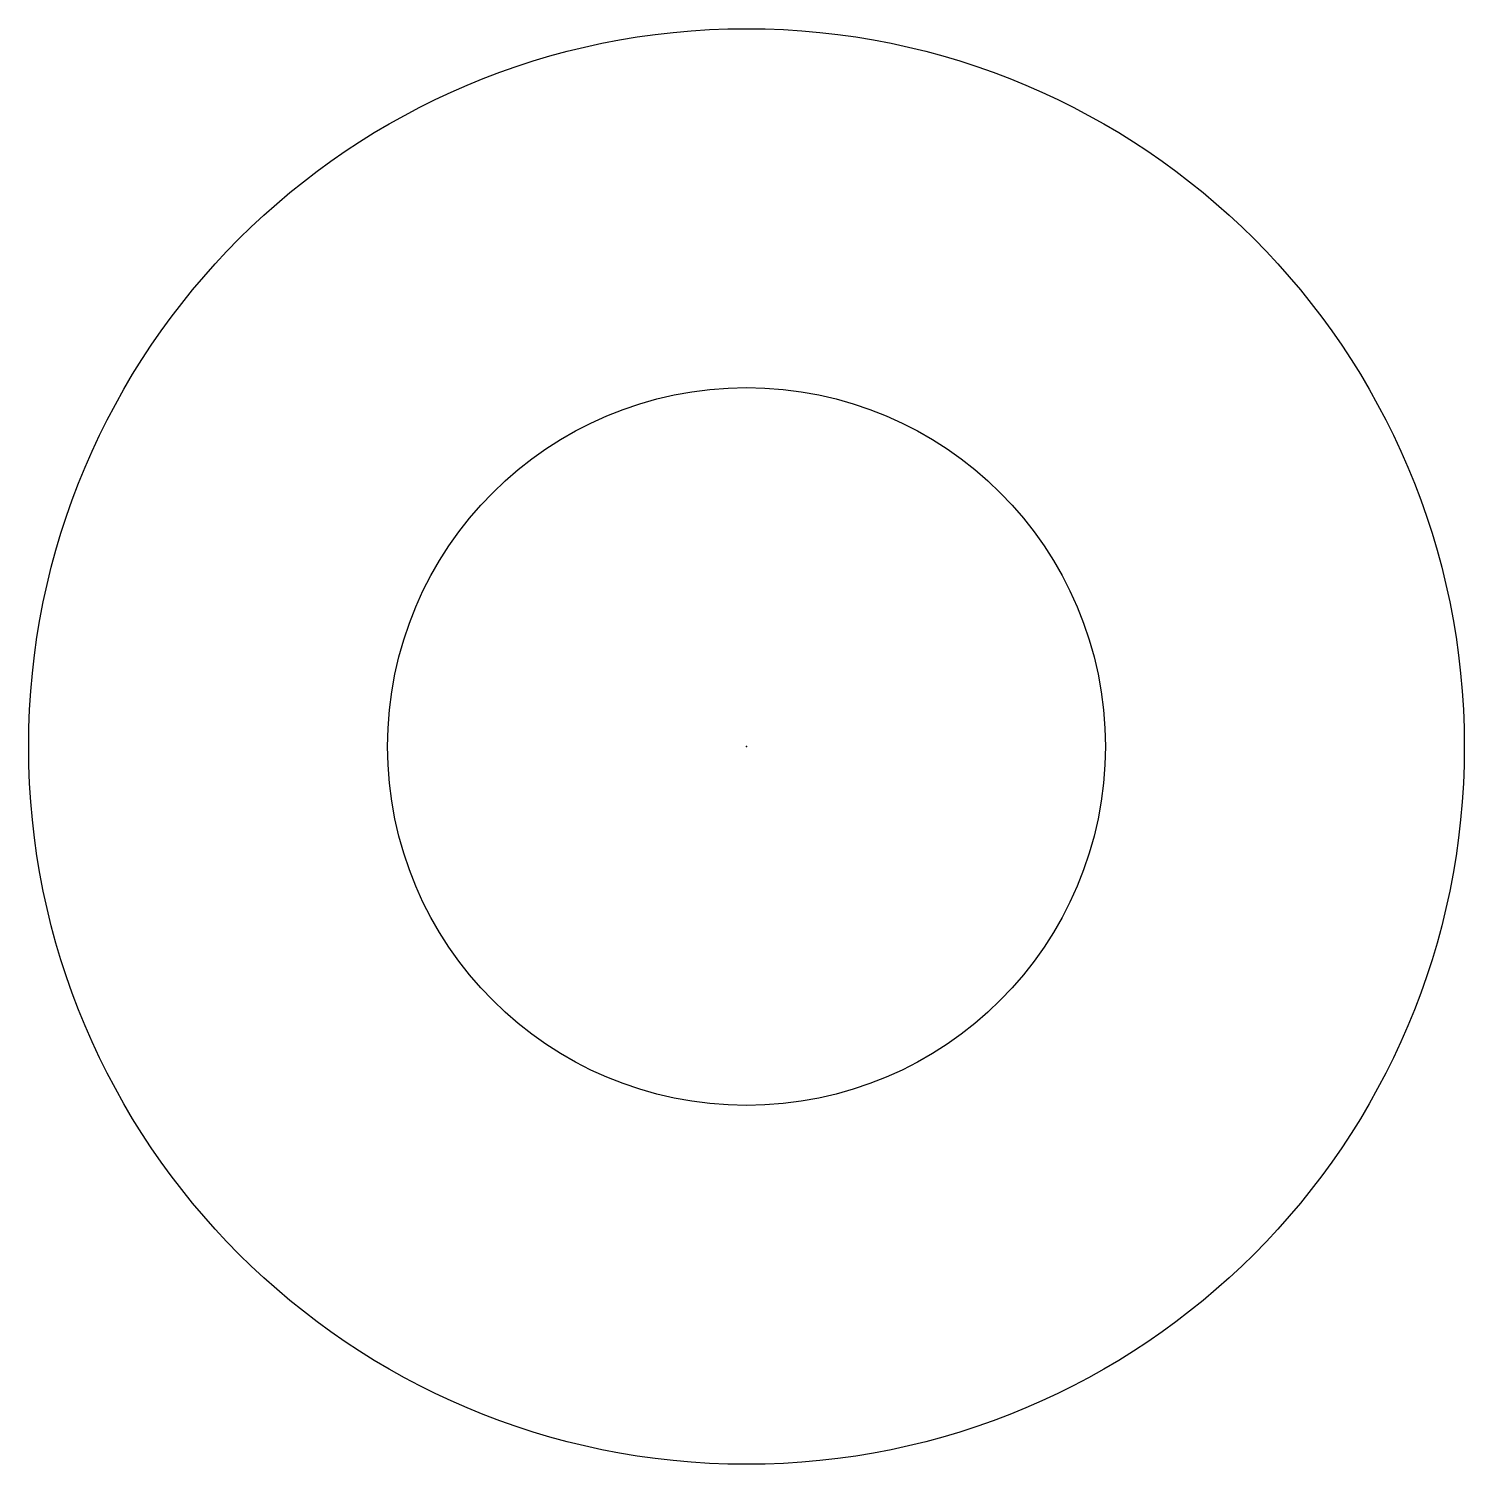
# Model space of a CAD drawing. Header units: metres. Extents: x 132.51468 to 132.51868, y 114.7672 to 114.7712.
import ezdxf

# ---------------------------------------------------------------- set-up
doc = ezdxf.new("R2010")
doc.units = ezdxf.units.M
doc.header["$MEASUREMENT"] = 0

msp = doc.modelspace()

# ---------------------------------------------------------------- linework, layer by layer
at = {"color": 14, "lineweight": 30}
for radius in [0.002, 0.001]:
    msp.add_circle((132.5166759, 114.7692043), radius, dxfattribs=at)
msp.add_point((132.5166759, 114.7692043), dxfattribs=at)

doc.saveas('drawing.dxf')
